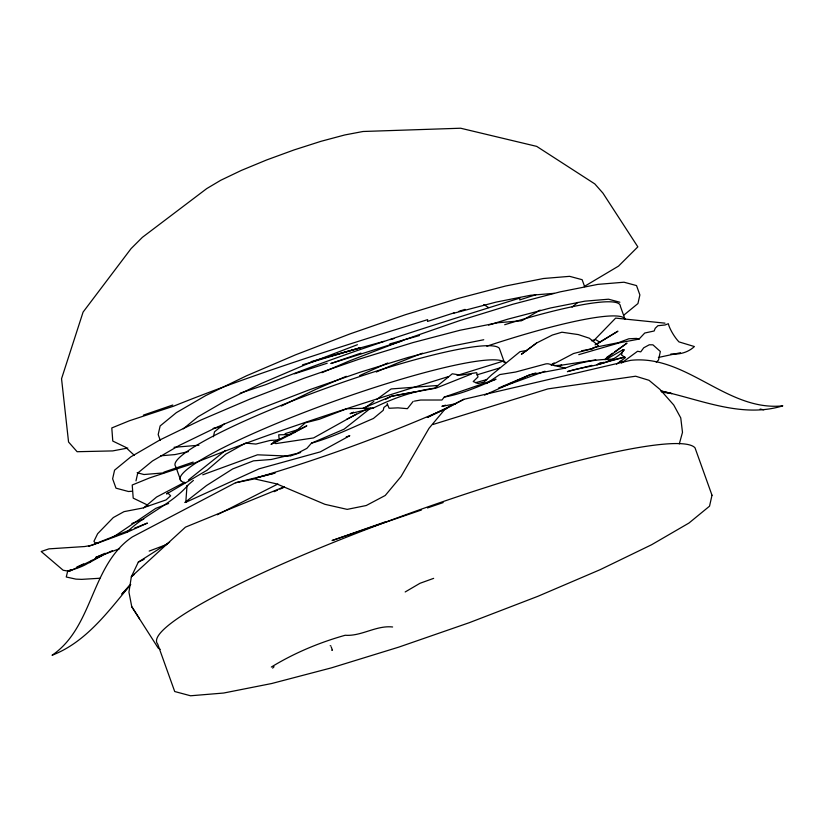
<?xml version="1.0" encoding="UTF-8"?>
<svg xmlns="http://www.w3.org/2000/svg" width="824" height="824" viewBox="0 0 824 824"><rect width="100%" height="100%" fill="white"/><g stroke="black" fill="none" stroke-linecap="round" stroke-linejoin="round"><path stroke-width="1.24" d="M370.615 408.168L344.072 429.201L311.482 443.158L306.858 448.38L297.124 453.427L271.168 459.504L253.535 460.832L232.667 468.938L206.505 485.552L184.844 502.506L185.802 502.3L186.986 485.913L193.403 480.444M135.991 480.856L137.742 473.048L152.461 460.977L179.138 445.496L215.96 427.635L260.405 408.632L309.464 389.762L359.789 372.324L407.932 357.503L450.635 346.307L483.75 339.746M213.385 436.761L214.498 431.827L224.056 424M71.101 569.611L67.671 571.176L66.26 576.996L75.911 579.128L81.71 579.365L99.859 578.252M679.295 443.92L682.488 432.363L680.758 417.923L673.744 405.017L659.952 389.402L649.013 380.297L635.634 376.218L547.857 388.907L432.909 424.504M591.828 365.392L567.386 371.634C586.286 365.32 610.759 366.515 624.407 349.788L623.263 349.561L621.44 354.907L625.375 357.688L616.548 364.146M169.62 542.171L138.319 562.092L131.335 576.779L128.946 592.147L131.758 606.701L158.177 648.055L160.186 649.312M277.801 440.727L279.14 438.801L278.697 434.825L291.511 434.506M413.205 401.339L407.406 408.673L397.982 407.849L389.082 408.271L387.218 403.739L387.435 404.821L383.922 407.427L383.222 410.331L373.406 418.489C352.971 427.151 332.886 437.194 311.482 443.158M444.301 397.044C462.336 393.965 479.238 386.199 496.017 379.195L444.301 397.044L441.942 400.011L420.59 400.031L414.441 401.123M130.748 584.432C108.346 611.418 85.984 642.236 52.056 655.265C93.678 627.043 90.64 565.13 132.293 536.949L235.489 482.761L275.051 473.048L256.357 477.889C321.164 458.7 384.798 435.546 446.68 408.354L427.316 417.428L463.881 399.321L630.824 360.315C686.577 354.351 727.056 411.743 782.8 405.841C741.724 418.53 700.647 399.455 660.817 391.009M121.973 593.919L129.698 585.287M121.983 594.001L129.749 585.627M578.767 354.66L619.658 342.743L639.043 339.097L644.739 333.03L654.174 330.98L655.214 328.302L657.882 325.727L665.112 324.975L668.326 323.708C669.294 328.251 674.269 337.057 678.955 341.888L694.405 346.554C688.03 352.497 679.429 354.773 670.88 353.97M656.285 362.323L658.541 359.964L660.343 351.488L652.927 344.834L649.261 344.793L643.74 347.79L640.742 351.858L637.56 351.271L621.533 363.054M294.24 432.631L306.847 425.823L273.692 442.138L271.034 444.435L294.24 432.631L305.364 422.805L319.382 419.241L346.77 408.745L373.375 408.024C392.708 398.497 413.195 391.019 434.639 388.186L452.283 373.787L460.894 375.167L476.684 372.664L478.013 376.949L473.213 381.543L477.982 383.531L483.904 382.151L491.609 374.879L519.995 351.673L526.639 350.488L536.558 343.042L552.368 335.038L561.916 332.216L578.294 334.585L589.325 338.211L598.512 345.678L592.744 348.614L573.545 353.517L551.184 365.259M593.383 341.054L615.652 318.105L665.019 323.163M272.651 668.12L274.083 666.698M134.436 528.215L147.393 523.075L126.731 532.386L92.216 545.189L84.79 546.528L48.935 548.866L41.2 551.503L63.16 570.249L69.329 571.3L71.07 569.837M126.731 532.386C144.025 515.175 167.354 506.276 184.494 488.951L187.738 485.583L186.986 485.913M67.671 571.176C76.138 568.745 85.253 566.047 92.113 560.269M143.582 507.996L156.57 497.037L184.514 482.359M183.288 428.82L198.007 416.759L224.684 401.278L261.507 383.418L305.962 364.404L357.41 344.71M572.093 307.084L577.83 302.387M623.603 315.314L637.941 303.562L639.877 294.93L636.519 285.578L624.015 282.22L597.905 284.373L559.99 291.892L512.837 304.252L459.668 320.618L404.11 339.869L349.942 360.706L321.896 372.695M188.397 480.032L225.374 450.471M134.343 574.38L131.335 576.779L185.441 527.154L284.321 486.768M271.312 667.049C294.281 653.02 319.279 642.535 345.194 635.263C361.458 636.468 376.177 625.148 392.615 626.982M536.558 343.042L521.427 354.248L526.639 350.488M604.641 359.604L627.013 343.124L614.653 351.827M112.63 537.495L155.798 508.357L168.652 503.454M486.397 383.551L499.787 374.56L515.639 372.026L546.034 363.848L548.063 363.765L565.14 368.153C580.487 361.829 597.101 359.171 613.643 359.202M405.181 591.962L419.993 583.289L433.661 578.355M356.452 414.019L313.594 437.925L275.783 443.611L273.692 442.138M364.62 408.117L373.808 401.473M376.877 399.259L391.173 388.938L437.503 385.498M606.413 357.637L612.592 353.28M596.154 344.545L617.928 331.186L595.082 344.875M584.298 286.464L618.536 266.111L637.838 246.87L602.952 193.146L594.815 183.917L536.702 146.384L460.637 128.225L363.044 131.49L344.772 134.961L321.02 141.306L294.106 149.917L266.657 159.949L241.381 170.403L220.729 180.281L206.742 188.593L142.398 237.322L131.057 248.632L83.08 312.1L61.543 378.741L68.557 442.014L77.116 451.717L112.703 450.913L127.802 448.04M522.334 320.433L540.122 310.102M600.15 362.848L596.844 364.744L624.201 357.225M605.65 359.686L623.263 349.561M89.167 562.761L101.97 555.531L95.11 558.651M552.018 364.156L554.212 362.91M463.881 399.321L444.857 409.343L429.026 428.295L401.061 476.499L385.241 495.471L366.237 505.524L347.182 509.376L324.934 504.319L276.761 483.915L254.534 478.878L235.489 482.761M366.793 409.188L346.533 419.354M385.797 399.207L391.39 396.272L414.029 391.966M217.309 514.753L277.915 483.976M281.365 406.036L315.88 389.299L346.296 376.29M185.802 502.3L259.076 468.815L320.268 451.892L349.809 435.69L346.214 436.926M69.669 571.156L112.455 550.587M138.319 562.092L144.128 559.331M359.614 375.61L387.733 362.982M76.817 567.005L83.677 563.874M484.584 395.098L529.781 374.817L535.909 372.953M105.215 553.244L95.821 557.385L119.614 548.691M498.561 388.042L529.781 374.817L565.14 368.153M274.073 491.691L277.585 490.156M279.923 489.137L283.435 487.612M353.609 412.196L350.066 413.689L373.375 408.024M363.054 408.22L391.39 396.272L436.03 388.125L471.421 374.024M88.498 546.446L130.903 529.626M149.185 551.081L167.19 544.324M202.745 474.799L257.469 454.807L288.627 456.105M502.177 386.868L545.004 371.233M558.085 366.443L561.649 365.145L595.793 359.892M131.85 523.498L143.747 519.151M385.364 521.85L332.072 540.544L421.424 510.005M360.922 353.125L330.836 363.528L402.091 340.992M143.386 415.131L172.762 405.027M454.158 312.821L427.522 321.432L427.635 319.64C342.269 346.245 256.707 372.706 173.679 406.15L129.389 420.765L111.796 427.944L112.775 441.067L125.66 447.278L134.405 455.414M163.822 472.193L193.187 462.079M289.873 456.156L300.657 452.479M427.46 507.945L443.158 502.578M457.042 375.487L503.33 361.087L506.008 362.642M240.237 393.172L265.874 384.612C348.902 351.168 434.464 324.697 519.831 298.103L519.728 299.895L535.93 294.734M294.487 373.808L327.21 363.229M285.073 433.671L298.432 429.479M476.797 374.92L499.632 367.978M445.506 405.181L441.891 406.345L455.61 403.812M458.999 311.297L465.066 309.391M302.532 364.816L360.716 347.646L311.101 361.633M488.601 325.089L507.862 319.156L550.566 307.96L584.906 301.162L608.545 299.205L619.875 302.243M557.972 366.258L561.649 365.145L554.181 365.671M591.457 340.765L595.536 339.539L600.191 342.423M389.793 343.917L419.498 335.533M330.743 356.071L384.066 341.321M390.267 339.601L393.985 338.582M475.613 382.676L486.768 379.586M453.488 313.285L496.182 302.089L530.532 295.28L554.171 293.334M592.734 347.769L618.639 342.599L628.856 338.767L636.489 338.406L639.043 339.097M600.377 363.209L604.044 362.272M606.495 361.654L624.819 356.967M658.386 357.462L680.428 352.734M188.377 451.624L174.997 454.58L160.598 455.816M581.548 350.818L592.744 348.614M213.159 428.356L221.749 426.657M278.44 439.913L270.045 440.469L255.914 444.054L245.531 443.116L225.776 454.178L207.143 470.185L166.613 493.967L167.808 492.999L170.63 495.801L166.036 499.931L142.233 508.13L124.022 511.642L113.3 517.565L97.644 533.705L93.926 541.337L95.234 542.903L98.427 542.789M521.602 320.773L497.984 322.72L460.06 330.239L412.917 342.599L359.748 358.965L304.19 378.216L250.022 399.053L200.932 420.034L160.278 439.759L130.82 456.857L114.567 470.174L112.63 478.806L115.988 488.168L128.493 491.516L132.231 491.207M174.049 447.298L198.914 445.238M163.873 472.883L143.963 474.531L137.165 472.708M619.741 361.345L623.552 361.54M661.796 392.111L671.9 393.614L661.981 391.173M330.167 645.728L330.846 645.841M331.773 650.208L332.453 650.321L331.248 646.964M760.119 409.054L763.796 409.837M483.801 304.54L488.56 307.568M147.857 505.905L146.095 504.339L133.2 498.129L132.221 485.006L149.824 477.827L194.114 463.212C277.132 429.767 362.694 403.297 448.06 376.702L448.102 377.474M131.758 606.701L139.524 618.752M625.014 319.238L620.379 306.281A172.484 21.918 -19.7 0 0 504.69 324.728M584.659 286.721L582.146 279.697L569.641 276.339L543.531 278.502L505.617 286.01L458.463 298.37L405.295 314.737L349.737 333.998L295.569 354.825L246.479 375.816L205.825 395.53L176.367 412.639L160.124 425.957L158.187 434.578L160.278 440.428M504.381 362.416L499.323 348.284A172.484 21.918 -19.7 0 0 321.927 389.731A172.484 21.918 -19.7 0 0 175.708 466.508L180.775 480.639M185.482 482.73A172.484 21.918 -19.7 0 1 311.204 409.734A172.484 21.918 -19.7 0 1 503.794 361.87M486.829 346.183A172.484 21.918 -19.7 0 1 624.798 318.62M376.29 372.015A172.484 21.918 -19.7 0 1 422.496 353.187M711.998 495.234L709.536 506.173L688.946 523.055L651.619 544.726L600.088 569.703L537.887 596.308L469.237 622.707L398.826 647.108L331.454 667.852L271.693 683.518L223.644 693.036L190.56 695.775L174.709 691.521L157.734 644.131A286.371 36.39 -19.7 0 1 400.495 516.658A286.371 36.39 -19.7 0 1 695.023 447.844L711.998 495.234"/></g></svg>
